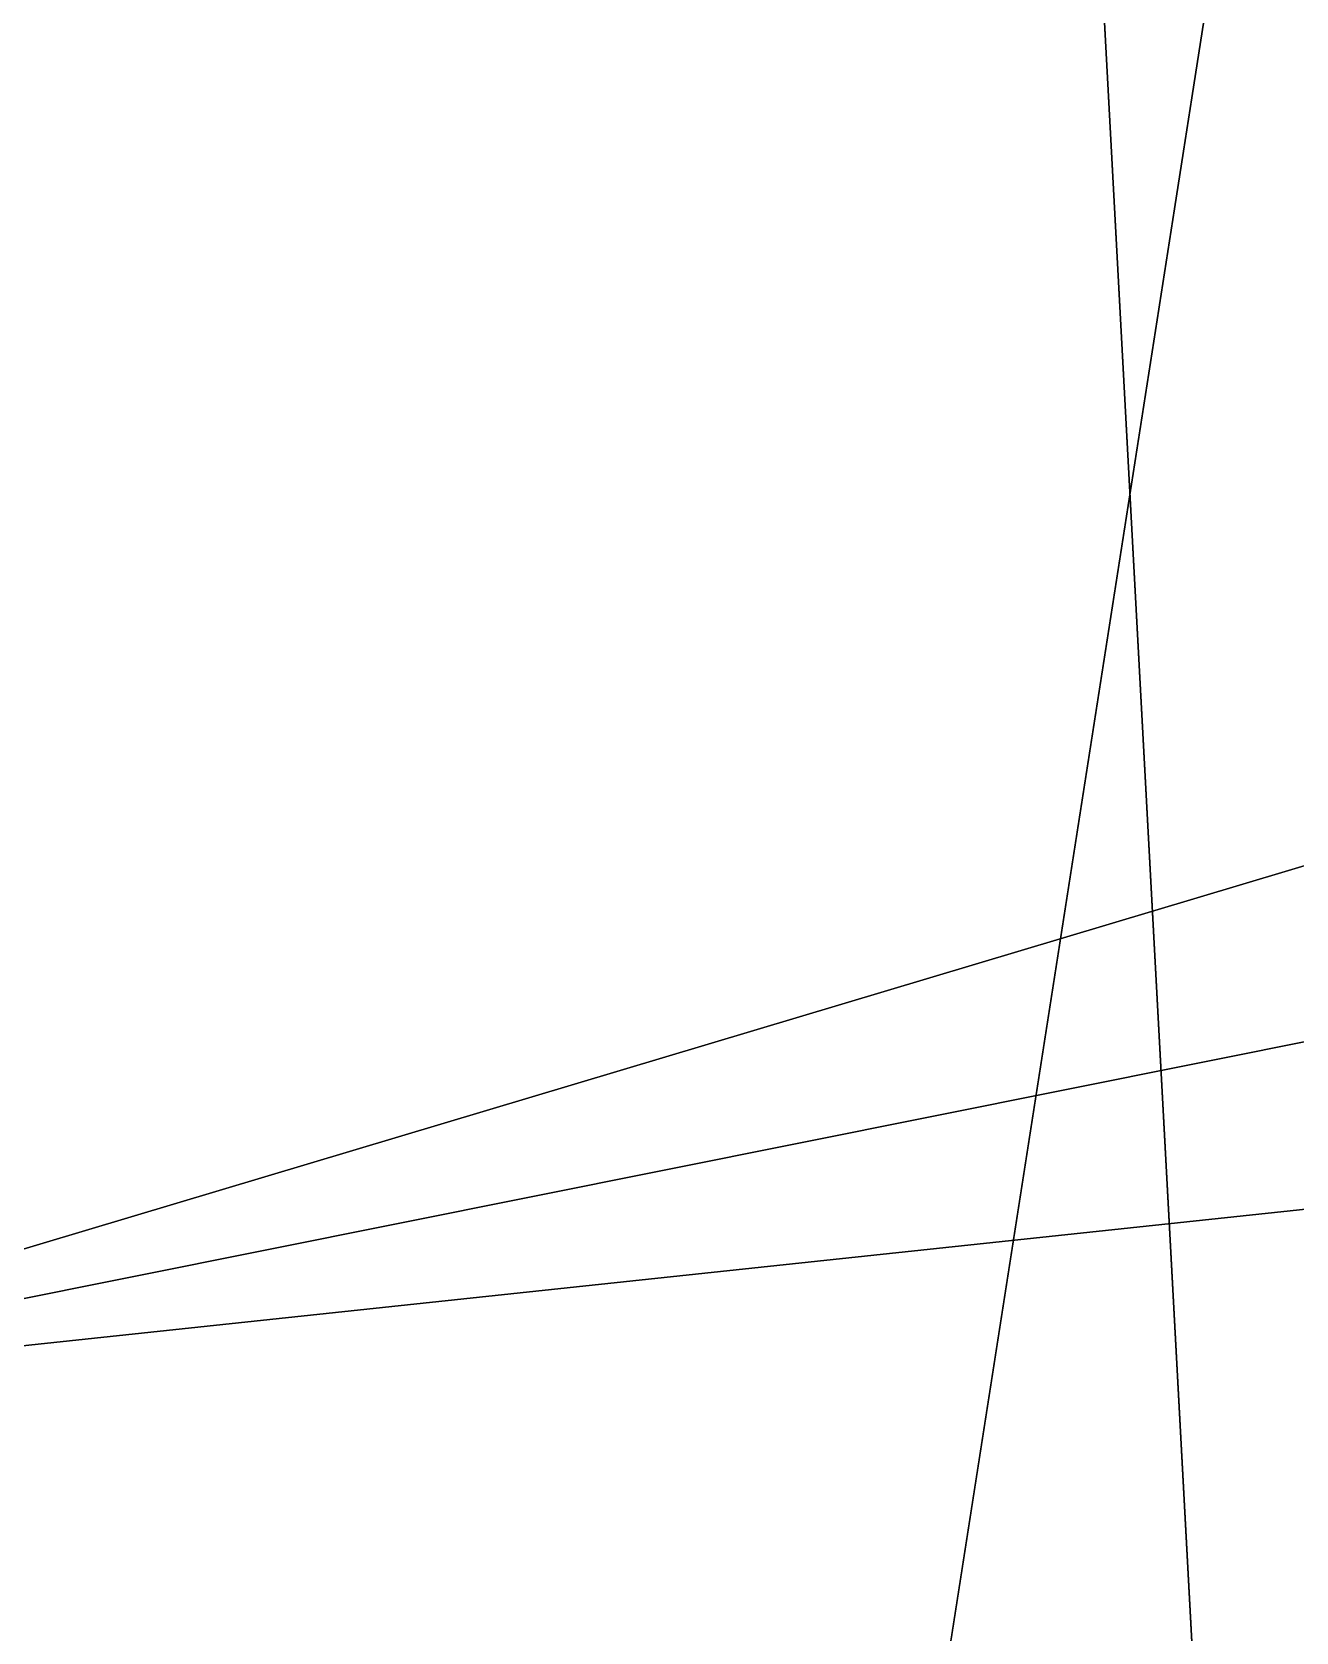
# Model space of a CAD drawing. Header units: metres. Extents: x 503497 to 504361, y 6966567 to 6966857.
# Drawn here: x 504174.976 to 504175.408, y 6966736.632 to 6966737.179 of the extents above; entities that cross this region are included whole.
import ezdxf

# ---------------------------------------------------------------- set-up
doc = ezdxf.new("R2010")
doc.units = ezdxf.units.M

msp = doc.modelspace()

# ---------------------------------------------------------------- linework, layer by layer
at = {"layer": 'SHADOW_APPROVED_20260621T120000'}
for points in [[(504177.0609, 6966748.8875), (504175.3149, 6966737.6944), (504178.1809, 6966684.4716), (504179.9269, 6966695.6647), (504177.0609, 6966748.8875)], [(504175.3149, 6966737.6944), (504172.0356, 6966738.2059), (504174.9016, 6966684.9831), (504178.1809, 6966684.4716), (504175.3149, 6966737.6944)]]:
    msp.add_lwpolyline(points, close=True, dxfattribs=at)
at = {"layer": 'SHADOW_APPROVED_20261221T150000'}
for points in [[(504171.8738, 6966737.1686), (504174.8017, 6966736.7119), (504216.0192, 6966741.108), (504213.0913, 6966741.5647), (504171.8738, 6966737.1686)], [(504174.8017, 6966736.7119), (504173.0714, 6966725.6192), (504214.2889, 6966730.0153), (504216.0192, 6966741.108), (504174.8017, 6966736.7119)]]:
    msp.add_lwpolyline(points, close=True, dxfattribs=at)
at = {"layer": 'SHADOW_APPROVED_20261221T160000'}
for points in [[(504171.8738, 6966737.1686), (504174.8017, 6966736.7119), (504239.9314, 6966749.781), (504237.0035, 6966750.2377), (504171.8738, 6966737.1686)], [(504174.8017, 6966736.7119), (504173.0714, 6966725.6192), (504238.2011, 6966738.6883), (504239.9314, 6966749.781), (504174.8017, 6966736.7119)]]:
    msp.add_lwpolyline(points, close=True, dxfattribs=at)
at = {"layer": 'SHADOW_APPROVED_20261221T170000'}
for points in [[(504171.8738, 6966737.1686), (504174.8017, 6966736.7119), (504287.6489, 6966770.4869), (504284.721, 6966770.9436), (504171.8738, 6966737.1686)], [(504174.8017, 6966736.7119), (504173.0714, 6966725.6192), (504285.9186, 6966759.3942), (504287.6489, 6966770.4869), (504174.8017, 6966736.7119)]]:
    msp.add_lwpolyline(points, close=True, dxfattribs=at)
at = {"layer": 'SHADOW_COMPARATOR_RL48_20260621T120000'}
for points in [[(504177.0609, 6966748.8875), (504175.3149, 6966737.6944), (504176.9492, 6966707.3446), (504178.6952, 6966718.5377), (504177.0609, 6966748.8875)], [(504175.3149, 6966737.6944), (504172.0356, 6966738.2059), (504173.6699, 6966707.8561), (504176.9492, 6966707.3446), (504175.3149, 6966737.6944)]]:
    msp.add_lwpolyline(points, close=True, dxfattribs=at)
at = {"layer": 'SHADOW_COMPARATOR_RL48_20261221T150000'}
for points in [[(504171.8738, 6966737.1686), (504174.8017, 6966736.7119), (504198.3056, 6966739.2188), (504195.3777, 6966739.6755), (504171.8738, 6966737.1686)], [(504174.8017, 6966736.7119), (504173.0714, 6966725.6192), (504196.5753, 6966728.1261), (504198.3056, 6966739.2188), (504174.8017, 6966736.7119)]]:
    msp.add_lwpolyline(points, close=True, dxfattribs=at)
at = {"layer": 'SHADOW_COMPARATOR_RL48_20261221T160000'}
for points in [[(504166.7448, 6966748.3182), (504169.0936, 6966763.3761), (504198.122, 6966758.848), (504197.7592, 6966756.5224), (504199.1311, 6966756.3084), (504199.4939, 6966758.634), (504214.2005, 6966756.34), (504212.4545, 6966745.1469), (504209.1752, 6966745.6584), (504209.0134, 6966744.6211), (504211.9413, 6966744.1644), (504210.211, 6966733.0717), (504195.7387, 6966735.3292), (504195.4438, 6966733.4386), (504186.6767, 6966734.8062), (504187.1308, 6966737.7174), (504184.069, 6966738.195), (504183.9177, 6966737.2246), (504175.5856, 6966738.5243), (504175.1628, 6966735.8139), (504165.0406, 6966737.3928), (504166.7448, 6966748.3182)], [(504171.8738, 6966737.1686), (504174.8017, 6966736.7119), (504211.9413, 6966744.1644), (504209.0134, 6966744.6211), (504171.8738, 6966737.1686)], [(504174.8017, 6966736.7119), (504173.0714, 6966725.6192), (504210.211, 6966733.0717), (504211.9413, 6966744.1644), (504174.8017, 6966736.7119)], [(504138.446, 6966731.0718), (504138.0232, 6966728.3614), (504175.1628, 6966735.8139), (504175.5856, 6966738.5243), (504138.446, 6966731.0718)]]:
    msp.add_lwpolyline(points, close=True, dxfattribs=at)
at = {"layer": 'SHADOW_COMPARATOR_RL48_20261221T170000'}
for points in [[(504171.8738, 6966737.1686), (504174.8017, 6966736.7119), (504239.1517, 6966755.9718), (504236.2238, 6966756.4285), (504171.8738, 6966737.1686)], [(504174.8017, 6966736.7119), (504173.0714, 6966725.6192), (504237.4214, 6966744.8791), (504239.1517, 6966755.9718), (504174.8017, 6966736.7119)]]:
    msp.add_lwpolyline(points, close=True, dxfattribs=at)

doc.saveas('drawing.dxf')
